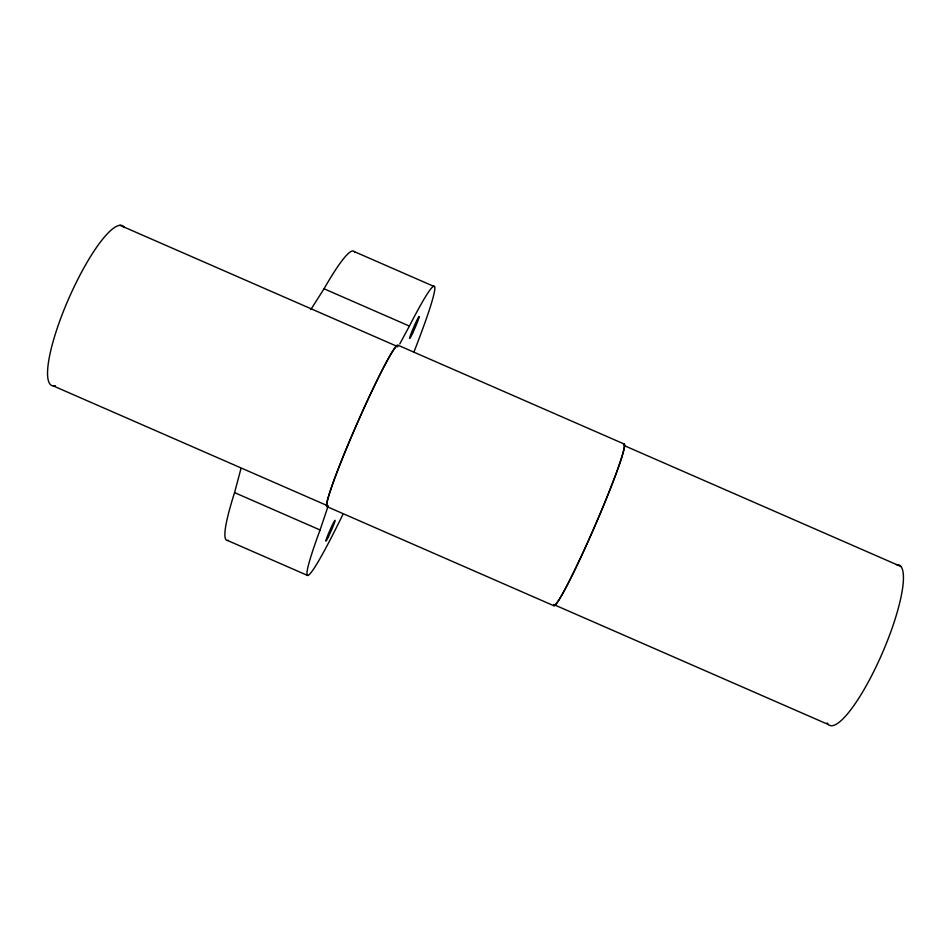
<?xml version="1.0" encoding="UTF-8"?>
<svg xmlns="http://www.w3.org/2000/svg" width="951" height="951" viewBox="0 0 951 951"><rect width="100%" height="100%" fill="white"/><g stroke="black" fill="none" stroke-linecap="round" stroke-linejoin="round"><path stroke-width="1.43" d="M240.948 468.677L234.564 492.618A157.878 16.868 -66.3 0 0 228.383 540.311M327.94 506.681L320.071 529.98L234.564 492.618M310.811 309.562L324.041 288.783L409.394 326.074L399.777 343.941M354.224 251.587L434.476 286.643M119.945 225.28L396.567 346.128M624.367 445.65L900.989 566.511M53.351 385.94L327.833 505.861M553.874 604.61L828.345 724.531M227.455 540.441L307.91 575.593M409.394 326.074A157.878 9.522 -66.3 0 1 413.887 352.155M342.752 514.741A157.878 9.522 -66.3 0 1 320.071 529.98M324.041 288.783A157.878 16.868 -66.3 0 1 354.759 252.372M623.559 444.83A87.385 5.73 -66.5 0 1 593.793 528.447A87.385 5.73 -66.5 0 1 553.827 604.408M896.282 564.668A87.385 19.662 -66.6 0 1 881.815 654.276A87.385 19.662 -66.6 0 1 827.085 722.891M55.408 385.761A87.385 19.662 -66.2 0 1 68.567 298.971A87.385 19.662 -66.2 0 1 124.486 227.479M328.012 505.754A87.385 5.73 -66.3 0 1 357.838 421.971A87.385 5.73 -66.3 0 1 397.827 346.901M624.046 443.974L398.005 345.225A88.265 5.789 -66.3 0 0 357.136 423.409A88.265 5.789 -66.3 0 0 327.251 506.74L553.613 605.644A88.265 5.789 -66.5 0 0 594.446 527.092A88.265 5.789 -66.5 0 0 624.046 443.974M412.603 333.23A11.899 0.725 -66.6 0 0 419.201 316.469A11.899 0.725 -66.6 0 0 411.557 332.458A11.899 0.725 -66.6 0 0 412.603 333.23M328.487 536.614A11.46 0.678 -66.2 0 0 335.085 520.328A11.46 0.678 -66.2 0 0 327.738 535.425A11.46 0.678 -66.2 0 0 328.487 536.614"/></g></svg>
